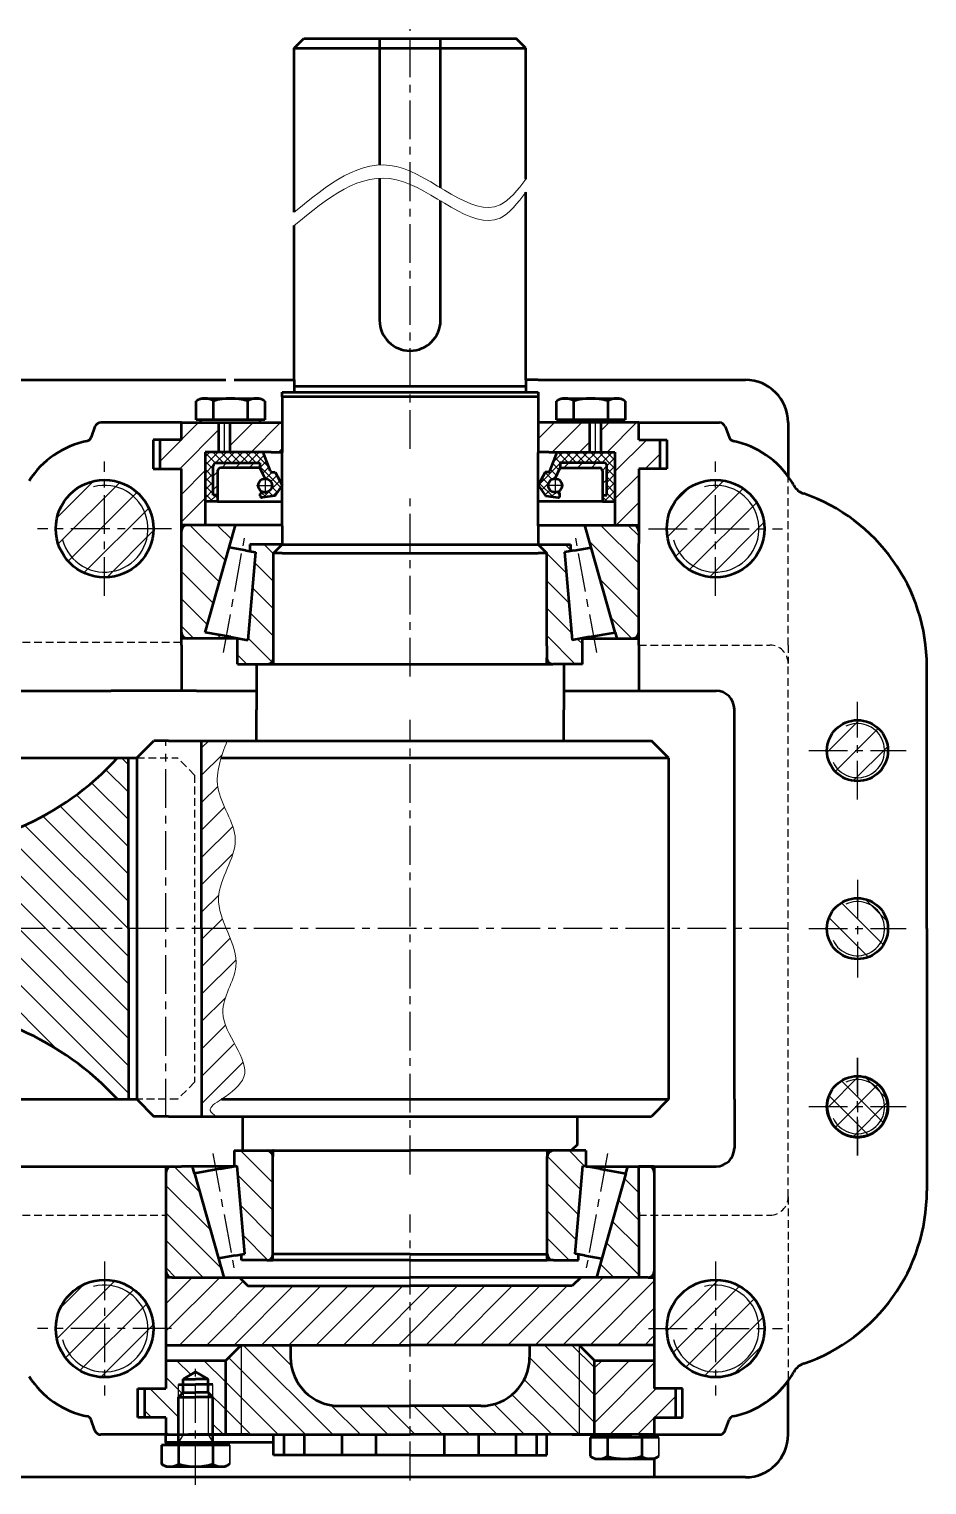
# Model space of a CAD drawing. Header units: millimetres. Extents: x -38 to 949, y -198 to 524.
# Drawn here: x 239.5 to 386.7, y -1.2 to 237.6 of the extents above; entities that cross this region are included whole.
import ezdxf

# ---------------------------------------------------------------- set-up
doc = ezdxf.new("R2010")
doc.units = ezdxf.units.MM
doc.header["$LTSCALE"] = 0.2
doc.linetypes.add('CENTER', pattern=[50.8, 31.75, -6.35, 6.35, -6.35])
doc.linetypes.add('HIDDEN', pattern=[9.525, 6.35, -3.175])
for name, color, linetype, lineweight in [('_Kreskowanie', 1, 'Continuous', 25), ('_Linie cienkie', 5, 'Continuous', 25), ('_Linie grube', 7, 'Continuous', 50), ('_Linie niewidoczne', 6, 'HIDDEN', 25), ('_Osie symetrii', 4, 'CENTER', 25), ('kontur', 10, 'Continuous', 15)]:
    doc.layers.add(name, color=color, linetype=linetype, lineweight=lineweight)
pattern_1 = [(45, (167.5, 0), (-2.245064, 2.245064), [])]

msp = doc.modelspace()

# ---------------------------------------------------------------- hatches: boundary and pattern name
at = {"layer": '_Kreskowanie', "transparency": 33554687}
h = msp.add_hatch(dxfattribs=at)
h.set_pattern_fill('ANSI31', color=256, style=0)
h.paths.add_polyline_path([(270.65, 173), (264.5, 173), (264.5, 170.2), (261, 170.2), (261, 165.44), (264.5, 165.44), (264.5, 156.2), (265.5, 156.2), (268.4, 156.2), (268.4, 168.16), (270.65, 168.16)])
h = msp.add_hatch(dxfattribs=at)
h.set_pattern_fill('ANSI31', color=256, style=0)
h.paths.add_polyline_path([(281, 173), (272.5, 173), (272.5, 168.16), (279.23, 168.16), (281, 168.16)])
h = msp.add_hatch(dxfattribs=at)
h.set_pattern_fill('ANSI31', color=256, style=0)
h.paths.add_polyline_path([(323, 173), (331.5, 173), (331.5, 168.16), (324.77, 168.16), (323, 168.16)])
h = msp.add_hatch(dxfattribs=at)
h.set_pattern_fill('ANSI31', color=256, style=0)
h.paths.add_polyline_path([(333.35, 173), (339.5, 173), (339.5, 170.2), (343, 170.2), (343, 165.44), (339.5, 165.44), (339.5, 156.2), (338.5, 156.2), (335.6, 156.2), (335.6, 168.16), (333.35, 168.16)])
h = msp.add_hatch(dxfattribs=at)
h.set_pattern_fill('ANSI31', color=256, scale=0.3, style=0)
h.paths.add_polyline_path([(277.9, 168.16), (272.5, 168.16), (268.4, 168.16), (268.4, 160.07), (270.44, 160.07), (270.44, 161.12), (269.72, 161.12), (269.72, 165.9, -0.414214), (270.22, 166.4), (277.37, 166.4), (277.37, 165.59), (278.22, 163.83, -0.414214), (279.36, 162.69, -0.495862), (277.92, 161.59), (277.65, 161.55, 0.364588), (277.44, 161.3), (277.44, 160.97, 0.456336), (277.73, 160.72), (279.81, 161.02), (281, 162.73), (279.85, 164.86), (279.34, 164.86, -0.310394), (279.1, 165.02)])
h = msp.add_hatch(dxfattribs=at)
h.set_pattern_fill('ANSI31', color=256, scale=0.3, angle=90, style=0)
h.paths.add_polyline_path([(277.9, 168.16), (272.5, 168.16), (268.4, 168.16), (268.4, 160.07), (270.44, 160.07), (270.44, 161.12), (269.72, 161.12), (269.72, 165.9, -0.414214), (270.22, 166.4), (277.37, 166.4), (277.37, 165.59), (278.22, 163.83, -0.414214), (279.36, 162.69, -0.495862), (277.92, 161.59), (277.65, 161.55, 0.364588), (277.44, 161.3), (277.44, 160.97, 0.456336), (277.73, 160.72), (279.81, 161.02), (281, 162.73), (279.85, 164.86), (279.34, 164.86, -0.310394), (279.1, 165.02)])
h = msp.add_hatch(dxfattribs=at)
h.set_pattern_fill('ANSI31', color=256, scale=0.3, style=0)
h.paths.add_polyline_path([(326.1, 168.16), (331.5, 168.16), (335.6, 168.16), (335.6, 160.07), (333.56, 160.07), (333.56, 161.12), (334.28, 161.12), (334.28, 165.9, 0.414214), (333.78, 166.4), (326.63, 166.4), (326.63, 165.59), (325.78, 163.83, 0.414214), (324.64, 162.69, 0.495862), (326.08, 161.59), (326.35, 161.55, -0.364588), (326.56, 161.3), (326.56, 160.97, -0.456336), (326.27, 160.72), (324.19, 161.02), (323, 162.73), (324.15, 164.86), (324.66, 164.86, 0.310394), (324.9, 165.02)])
h = msp.add_hatch(dxfattribs=at)
h.set_pattern_fill('ANSI31', color=256, scale=0.3, angle=90, style=0)
h.paths.add_polyline_path([(326.1, 168.16), (331.5, 168.16), (335.6, 168.16), (335.6, 160.07), (333.56, 160.07), (333.56, 161.12), (334.28, 161.12), (334.28, 165.9, 0.414214), (333.78, 166.4), (326.63, 166.4), (326.63, 165.59), (325.78, 163.83, 0.414214), (324.64, 162.69, 0.495862), (326.08, 161.59), (326.35, 161.55, -0.364588), (326.56, 161.3), (326.56, 160.97, -0.456336), (326.27, 160.72), (324.19, 161.02), (323, 162.73), (324.15, 164.86), (324.66, 164.86, 0.310394), (324.9, 165.02)])
h = msp.add_hatch(dxfattribs=at)
h.set_pattern_fill('ANSI31', color=256, scale=0.5, style=0)
h.paths.add_polyline_path([(277.37, 166.4), (270.22, 166.4, 0.414214), (269.72, 165.9), (269.72, 161.12), (270.44, 161.12), (270.44, 165.09, -0.414214), (270.94, 165.59), (275.08, 165.59), (277.37, 165.59)])
h = msp.add_hatch(dxfattribs=at)
h.set_pattern_fill('ANSI31', color=256, scale=0.5, style=0)
h.paths.add_polyline_path([(326.63, 166.4), (333.78, 166.4, -0.414214), (334.28, 165.9), (334.28, 161.12), (333.56, 161.12), (333.56, 165.09, 0.414214), (333.06, 165.59), (328.92, 165.59), (326.63, 165.59)])
at = {"layer": '_Kreskowanie'}
h = msp.add_hatch(dxfattribs=at)
h.set_pattern_fill('ANSI31', color=256)
h.set_pattern_definition(pattern_1)
h.paths.add_polyline_path([(251.9, 163.6), (251.9, 155.6), (259.9, 155.6, 0.414214)])
h.paths.add_polyline_path([(251.9, 163.6, 0.414214), (243.9, 155.6), (251.9, 155.6)])
h.paths.add_polyline_path([(259.9, 155.6), (251.9, 155.6), (251.9, 147.6, 0.414214)])
h.paths.add_polyline_path([(251.9, 155.6), (243.9, 155.6, 0.414214), (251.9, 147.6)])
h = msp.add_hatch(dxfattribs=at)
h.set_pattern_fill('ANSI31', color=256)
h.set_pattern_definition(pattern_1)
h.paths.add_polyline_path([(352.1, 163.6), (352.1, 155.6), (344.1, 155.6, -0.414214)])
h.paths.add_polyline_path([(352.1, 163.6, -0.414214), (360.1, 155.6), (352.1, 155.6)])
h.paths.add_polyline_path([(344.1, 155.6), (352.1, 155.6), (352.1, 147.6, -0.414214)])
h.paths.add_polyline_path([(352.1, 155.6), (360.1, 155.6, -0.414214), (352.1, 147.6)])
h = msp.add_hatch(dxfattribs=at)
h.set_pattern_fill('ANSI31', color=256, angle=90)
h.paths.add_polyline_path([(273.36, 156.2), (265.5, 156.2, 0.414214), (264.5, 155.2), (264.5, 138.6, 0.414214), (265.5, 137.6), (271.82, 137.6), (271.89, 137.96), (268.37, 138.58), (272.32, 152.53)])
h.paths.add_polyline_path([(279.6, 151.6), (281, 153), (275.7, 153), (275.7, 151.93), (276.66, 151.76), (275.4, 137.34), (273.72, 137.64), (273.72, 133.4), (276.8, 133.4), (278.6, 133.4, 0.414214), (279.6, 134.4)])
h.paths.add_polyline_path([(327.34, 151.76), (328.3, 151.93), (328.3, 153), (323, 153), (324.4, 151.6), (324.4, 136.4), (324.4, 134.4, 0.414214), (325.4, 133.4), (327.2, 133.4), (330.28, 133.4), (330.28, 137.64), (328.6, 137.34)])
h.paths.add_polyline_path([(339.5, 153.2), (339.5, 155.2, 0.414214), (338.5, 156.2), (330.64, 156.2), (331.68, 152.53), (335.63, 138.58), (335.91, 137.6), (338.5, 137.6, 0.414214), (339.5, 138.6)])
h = msp.add_hatch(dxfattribs=at)
h.set_pattern_fill('ANSI31', color=256)
h.paths.add_polyline_path([(380.37, 119.2), (375.37, 119.2), (375.37, 114.2, 0.414214)])
h.paths.add_polyline_path([(375.37, 119.2), (370.37, 119.2, 0.414214), (375.37, 114.2)])
h.paths.add_polyline_path([(375.37, 124.2, 0.414214), (370.37, 119.2), (375.37, 119.2)])
h.paths.add_polyline_path([(375.37, 124.2), (375.37, 119.2), (380.37, 119.2, 0.414214)])
h.paths.add_polyline_path([(375.37, 65.8), (375.37, 60.8), (380.37, 60.8, 0.414214)])
h.paths.add_polyline_path([(375.37, 65.8, 0.414214), (370.37, 60.8), (375.37, 60.8)])
h.paths.add_polyline_path([(375.37, 60.8), (370.37, 60.8, 0.414214), (375.37, 55.8)])
h.paths.add_polyline_path([(380.37, 60.8), (375.37, 60.8), (375.37, 55.8, 0.414214)])
h = msp.add_hatch(dxfattribs=at)
h.set_pattern_fill('ANSI31', color=256)
edge = h.paths.add_edge_path()
edge.add_spline(control_points=[(271.09, 62), (272.69, 63.15), (277.75, 66.77), (268.4, 75.36), (274.8, 83.3), (272.72, 87.91), (271.86, 90)], knot_values=[31.943975, 31.943975, 31.943975, 31.943975, 37.132668, 48.279328, 56.081532, 62.531978, 62.531978, 62.531978, 62.531978], degree=3, periodic=0)
edge.add_line((271.86, 90), (267.82, 90))
edge.add_line((267.82, 90), (267.82, 62))
edge.add_line((267.82, 62), (267.82, 59.2))
edge.add_line((267.82, 59.2), (270.2, 59.2))
edge.add_spline(control_points=[(270.2, 59.2), (269.77, 59.52), (268.52, 60.45), (270.07, 61.39), (271.09, 62)], knot_values=[0, 0, 0, 0, 1.350987, 3.959798, 3.959798, 3.959798, 3.959798], degree=3, periodic=0)
edge = h.paths.add_edge_path()
edge.add_spline(control_points=[(271.86, 90), (271.17, 91.69), (269.3, 96.62), (275.83, 104.37), (269.66, 111.82), (270.51, 116.38), (271.01, 118)], knot_values=[2.836403, 2.836403, 2.836403, 2.836403, 8.053796, 17.966052, 27.003703, 31.943975, 31.943975, 31.943975, 31.943975], degree=3, periodic=0)
edge.add_spline(control_points=[(271.01, 118), (271.3, 118.93), (271.66, 119.87), (272.01, 120.8)], knot_values=[0, 0, 0, 0, 2.836403, 2.836403, 2.836403, 2.836403], degree=3, periodic=0)
edge.add_line((272.01, 120.8), (267.82, 120.8))
edge.add_line((267.82, 120.8), (267.82, 118))
edge.add_line((267.82, 118), (267.82, 90))
edge.add_line((267.82, 90), (271.86, 90))
h = msp.add_hatch(dxfattribs=at)
h.set_pattern_fill('ANSI31', color=256, angle=90)
edge = h.paths.add_edge_path()
edge.add_line((114, 118), (100, 118))
edge.add_arc((65, 150.07), 47.47, 274.5208, 317.499, ccw=False)
edge.add_spline(control_points=[(68.74, 102.75), (68.93, 100.38), (70.81, 96.24), (69.86, 91.91), (69.43, 90)], knot_values=[16.319737, 16.319737, 16.319737, 16.319737, 23.483071, 29.159202, 29.159202, 29.159202, 29.159202], degree=3, periodic=0)
edge.add_line((69.43, 90), (114, 90))
edge.add_line((114, 90), (114, 118))
edge = h.paths.add_edge_path()
edge.add_line((114, 90), (69.43, 90))
edge.add_spline(control_points=[(69.43, 90), (68.86, 87.46), (67.83, 82.95), (70.89, 78.82), (71.33, 76.98)], knot_values=[29.159202, 29.159202, 29.159202, 29.159202, 36.722062, 42.621197, 42.621197, 42.621197, 42.621197], degree=3, periodic=0)
edge.add_arc((65, 29.93), 47.47, 42.501, 82.3347, ccw=False)
edge.add_line((100, 62), (114, 62))
edge.add_line((114, 62), (114, 90))
h.paths.add_polyline_path([(255.8, 118), (254, 118, -0.44), (184, 118), (170, 118), (170, 90), (255.8, 90)])
h.paths.add_polyline_path([(255.8, 90), (170, 90), (170, 62), (184, 62, -0.44), (254, 62), (255.8, 62)])
h = msp.add_hatch(dxfattribs=at)
h.set_pattern_fill('ANSI31', color=256, angle=90)
h.paths.add_polyline_path([(375.37, 95), (375.37, 90), (380.37, 90, 0.414214)])
h.paths.add_polyline_path([(375.37, 95, 0.414214), (370.37, 90), (375.37, 90)])
h.paths.add_polyline_path([(375.37, 90), (370.37, 90, 0.414214), (375.37, 85)])
h.paths.add_polyline_path([(380.37, 90), (375.37, 90), (375.37, 85, 0.414214)])
h = msp.add_hatch(dxfattribs=at)
h.set_pattern_fill('ANSI31', color=256, angle=90)
h.set_pattern_definition([(135, (0, -29.2), (-2.245064, -2.245064), [])])
h.paths.add_polyline_path([(375.37, 65.8), (375.37, 60.8), (380.37, 60.8, 0.414214)])
h.paths.add_polyline_path([(375.37, 65.8, 0.414214), (370.37, 60.8), (375.37, 60.8)])
h.paths.add_polyline_path([(375.37, 60.8), (370.37, 60.8, 0.414214), (375.37, 55.8)])
h.paths.add_polyline_path([(380.37, 60.8), (375.37, 60.8), (375.37, 55.8, 0.414214)])
h = msp.add_hatch(dxfattribs=at)
h.set_pattern_fill('ANSI31', color=256, angle=90)
h.paths.add_polyline_path([(279.5, 52.6, 0.414214), (278.5, 53.6), (274.56, 53.6), (273.16, 53.6), (273.16, 51), (273.66, 51.09), (274.92, 36.66), (274.38, 36.57), (274.38, 35.6), (278.5, 35.6, 0.414214), (279.5, 36.6)])
h.paths.add_polyline_path([(330.34, 51.09), (330.84, 51), (330.84, 53.6), (329.44, 53.6), (325.5, 53.6, 0.414214), (324.5, 52.6), (324.5, 36.6, 0.414214), (325.5, 35.6), (329.62, 35.6), (329.62, 36.57), (329.08, 36.66)])
h = msp.add_hatch(dxfattribs=at)
h.set_pattern_fill('ANSI31', color=256, angle=90)
h.paths.add_polyline_path([(266.62, 49.85), (266.3, 51), (264.5, 51), (262.96, 51, 0.414214), (261.96, 50), (261.96, 33.8, 0.414214), (262.96, 32.8), (271.45, 32.8), (270.58, 35.9)])
h.paths.add_polyline_path([(339.5, 43.5), (339.5, 51), (337.7, 51), (337.38, 49.85), (333.42, 35.9), (332.55, 32.8), (339.5, 32.8)])
h = msp.add_hatch(dxfattribs=at)
h.set_pattern_fill('ANSI31', color=256)
h.set_pattern_definition(pattern_1)
h.paths.add_polyline_path([(251.9, 16.4), (251.9, 24.4), (259.9, 24.4, -0.414214)])
h.paths.add_polyline_path([(251.9, 16.4, -0.414214), (243.9, 24.4), (251.9, 24.4)])
h.paths.add_polyline_path([(259.9, 24.4), (251.9, 24.4), (251.9, 32.4, -0.414214)])
h.paths.add_polyline_path([(251.9, 24.4), (243.9, 24.4, -0.414214), (251.9, 32.4)])
h = msp.add_hatch(dxfattribs=at)
h.set_pattern_fill('ANSI31', color=256)
h.paths.add_polyline_path([(302, 31.4), (275.4, 31.4), (274, 32.8), (262.96, 32.8), (261.96, 32.8), (261.96, 21.7), (302, 21.7)])
h.paths.add_polyline_path([(342.04, 32.8), (341.04, 32.8), (330, 32.8), (328.6, 31.4), (302, 31.4), (302, 21.7), (342.04, 21.7)])
h = msp.add_hatch(dxfattribs=at)
h.set_pattern_fill('ANSI31', color=256)
h.set_pattern_definition(pattern_1)
h.paths.add_polyline_path([(352.1, 16.4), (352.1, 24.4), (344.1, 24.4, 0.414214)])
h.paths.add_polyline_path([(352.1, 16.4, 0.414214), (360.1, 24.4), (352.1, 24.4)])
h.paths.add_polyline_path([(344.1, 24.4), (352.1, 24.4), (352.1, 32.4, 0.414214)])
h.paths.add_polyline_path([(352.1, 24.4), (360.1, 24.4, 0.414214), (352.1, 32.4)])
h = msp.add_hatch(dxfattribs=at)
h.set_pattern_fill('ANSI31', color=256, angle=90)
h.paths.add_polyline_path([(302, 11.7), (290.4, 11.7, -0.414214), (282.4, 19.7), (282.4, 21.7), (274.28, 21.7), (274.28, 7), (275.41, 7), (302, 7)])
h.paths.add_polyline_path([(274.28, 21.7), (271.76, 19.18), (271.76, 7), (274.28, 7)])
h = msp.add_hatch(dxfattribs=at)
h.set_pattern_fill('ANSI31', color=256, angle=90)
h.paths.add_polyline_path([(302, 11.7), (313.6, 11.7, 0.414214), (321.6, 19.7), (321.6, 21.7), (329.72, 21.7), (329.72, 7), (328.59, 7), (302, 7)])
h.paths.add_polyline_path([(329.72, 21.7), (332.24, 19.18), (332.24, 7), (329.72, 7)])
at = {"layer": '_Kreskowanie', "transparency": 33554687}
h = msp.add_hatch(dxfattribs=at)
h.set_pattern_fill('ANSI31', color=256, angle=90, style=0)
h.paths.add_polyline_path([(264.02, 13.14), (264.02, 15.22), (264.77, 15.22), (264.77, 16.1), (266.83, 17.29), (266.83, 19.18), (261.96, 19.18), (261.96, 14.56), (258.46, 14.56), (258.46, 9.8), (261.96, 9.8), (261.96, 7), (264.02, 7)])
h.paths.add_polyline_path([(271.76, 19.18), (266.83, 19.18), (266.83, 17.29), (268.9, 16.1), (268.9, 15.22), (269.65, 15.22), (269.65, 13.14), (269.65, 7), (271.76, 7)])
h.paths.add_polyline_path([(269.65, 15.22), (268.9, 15.22), (268.9, 13.89), (269.65, 13.14)], flags=17)
h.paths.add_polyline_path([(264.77, 15.22), (264.02, 15.22), (264.02, 13.14), (264.77, 13.89)], flags=17)
at = {"layer": '_Kreskowanie'}
h = msp.add_hatch(dxfattribs=at)
h.set_pattern_fill('ANSI31', color=256)
h.paths.add_polyline_path([(332.24, 19.18), (342.04, 19.18), (342.04, 14.56), (345.54, 14.56), (345.54, 9.8), (342.04, 9.8), (342.04, 7), (332.24, 7)])

# ---------------------------------------------------------------- linework, layer by layer
at = {"layer": '_Linie cienkie'}
for p, q in [((274.28, 21.7), (274.28, 7)), ((329.72, 21.7), (329.72, 7)), ((264.02, 13.14), (264.02, 15.22)), ((269.65, 13.14), (269.65, 15.22)), ((264.77, 13.89), (264.77, 7)), ((268.9, 13.89), (268.9, 7)), ((264.77, 7), (264.04, 5.73)), ((268.9, 7), (269.63, 5.73))]:
    msp.add_line(p, q, dxfattribs=at)
for centre, radius, start, end in [((251.9, 155.6), 7.12, 194.6897, 104.6897), ((352.1, 155.6), 7.12, 194.6897, 104.6897), ((375.37, 119.2), 4.44, 205.524, 115.524), ((375.37, 90), 4.44, 205.524, 115.524), ((375.37, 60.8), 4.44, 205.524, 115.524), ((251.9, 24.4), 7.12, 194.6897, 104.6897), ((352.1, 24.4), 7.12, 194.6897, 104.6897)]:
    msp.add_arc(centre, radius, start, end, dxfattribs=at)
at = {"layer": '_Linie grube'}
for p, q in [((283, 234.4), (284.6, 236)), ((283, 207.5), (283, 234.4)), ((283, 234.4), (321, 234.4)), ((284.6, 236), (319.4, 236)), ((297, 236), (297, 215.25)), ((307, 211.52), (307, 236)), ((321, 234.4), (319.4, 236)), ((321, 212.95), (321, 234.4)), ((297, 213.09), (297, 189.8)), ((321, 180), (321, 210.8)), ((307, 189.8), (307, 209.36)), ((283, 180), (283, 205.34)), ((7, 180), (271.78, 180)), ((273.15, 180), (281, 180)), ((281, 180), (283, 180)), ((283, 180), (283, 178.5)), ((323, 180), (321, 180)), ((321, 180), (321, 178.5)), ((323, 180), (357, 180)), ((266.93, 176.54), (267.68, 176.97)), ((267.68, 176.97), (277.43, 176.97)), ((277.43, 176.97), (278.19, 176.54)), ((281, 177.24), (281, 178)), ((281, 178), (323, 178)), ((281, 177.24), (281, 168.08)), ((323, 177.24), (281, 177.24)), ((283, 179), (321, 179)), ((283, 178.5), (283, 178)), ((321, 178.5), (321, 178)), ((323, 178), (323, 177.24)), ((323, 177.24), (323, 168.08)), ((326.03, 176.54), (326.78, 176.97)), ((326.78, 176.97), (336.53, 176.97)), ((336.53, 176.97), (337.28, 176.54)), ((266.93, 173.45), (266.93, 176.54)), ((269.74, 173.45), (269.74, 176.54)), ((275.37, 173.45), (275.37, 176.54)), ((278.19, 176.54), (278.19, 173.45)), ((326.03, 173.45), (326.03, 176.54)), ((328.84, 173.45), (328.84, 176.54)), ((334.47, 173.45), (334.47, 176.54)), ((337.28, 176.54), (337.28, 173.45)), ((250.32, 172.34), (249.69, 170.6)), ((264.5, 173), (251.26, 173)), ((264.5, 173), (281, 173)), ((264.5, 170.2), (264.5, 173)), ((278.19, 173.45), (266.93, 173.45)), ((267.68, 173), (267.68, 173.45)), ((270.65, 168.16), (270.65, 173)), ((272.5, 168.16), (272.5, 173)), ((277.43, 173), (277.43, 173.45)), ((339.5, 173), (323, 173)), ((337.28, 173.45), (326.03, 173.45)), ((326.78, 173), (326.78, 173.45)), ((331.5, 168.16), (331.5, 173)), ((333.35, 168.16), (333.35, 173)), ((336.53, 173), (336.53, 173.45)), ((339.5, 173), (352.74, 173)), ((339.5, 170.2), (339.5, 173)), ((353.68, 172.34), (354.31, 170.6)), ((364, 173), (364, 164.16)), ((264.5, 170.2), (259.88, 170.2)), ((259.88, 170.2), (259.88, 165.44)), ((261, 165.44), (261, 170.2)), ((339.5, 170.2), (344.12, 170.2)), ((343, 165.44), (343, 170.2)), ((344.12, 170.2), (344.12, 165.44)), ((268.4, 168.16), (268.4, 156.2)), ((272.5, 168.16), (268.4, 168.16)), ((279.23, 168.16), (272.5, 168.16)), ((279.1, 165.02), (277.9, 168.16)), ((279.23, 168.16), (281, 168.16)), ((281, 156.1), (281, 168.08)), ((324.77, 168.16), (323, 168.16)), ((323, 156.1), (323, 168.08)), ((324.77, 168.16), (331.5, 168.16)), ((324.9, 165.02), (326.1, 168.16)), ((331.5, 168.16), (335.6, 168.16)), ((335.6, 168.16), (335.6, 156.2)), ((259.88, 165.44), (264.5, 165.44)), ((264.5, 136.5), (264.5, 165.44)), ((269.72, 161.12), (269.72, 165.9)), ((270.22, 166.4), (277.37, 166.4)), ((270.44, 165.09), (270.44, 160.07)), ((275.08, 165.59), (270.94, 165.59)), ((277.37, 165.59), (275.08, 165.59)), ((277.37, 166.4), (277.37, 165.59)), ((278.22, 163.83), (277.37, 165.59)), ((279.34, 164.86), (279.85, 164.86)), ((279.85, 164.86), (281, 162.73)), ((324.15, 164.86), (323, 162.73)), ((324.66, 164.86), (324.15, 164.86)), ((325.78, 163.83), (326.63, 165.59)), ((333.78, 166.4), (326.63, 166.4)), ((326.63, 166.4), (326.63, 165.59)), ((326.63, 165.59), (328.92, 165.59)), ((328.92, 165.59), (333.06, 165.59)), ((333.56, 165.09), (333.56, 160.07)), ((334.28, 161.12), (334.28, 165.9)), ((344.12, 165.44), (339.5, 165.44)), ((339.5, 165.44), (339.5, 155.2)), ((281, 162.73), (279.81, 161.02)), ((323, 162.73), (324.19, 161.02)), ((270.44, 160.07), (268.4, 160.07)), ((270.44, 161.12), (269.72, 161.12)), ((270.44, 160.07), (281, 160.07)), ((277.44, 160.97), (277.44, 161.3)), ((277.65, 161.55), (277.92, 161.59)), ((279.81, 161.02), (277.73, 160.72)), ((333.56, 160.07), (323, 160.07)), ((324.19, 161.02), (326.27, 160.72)), ((326.35, 161.55), (326.08, 161.59)), ((326.56, 160.97), (326.56, 161.3)), ((333.56, 161.12), (334.28, 161.12)), ((333.56, 160.07), (335.6, 160.07)), ((335.6, 158.16), (335.6, 156.2)), ((265.5, 156.2), (264.5, 156.2)), ((281, 156.2), (265.5, 156.2)), ((272.32, 152.53), (273.36, 156.2)), ((281, 156.1), (281, 153)), ((323, 156.2), (338.5, 156.2)), ((323, 156.1), (323, 153)), ((331.68, 152.53), (330.64, 156.2)), ((338.5, 156.2), (339.5, 156.2)), ((281, 153), (275.7, 153)), ((275.7, 153), (275.7, 151.93)), ((281, 153), (279.6, 151.6)), ((281, 153), (323, 153)), ((323, 153), (324.4, 151.6)), ((323, 153), (328.3, 153)), ((328.3, 153), (328.3, 151.93)), ((339.5, 155.2), (339.5, 153.2)), ((339.5, 138.6), (339.5, 153.2)), ((268.37, 138.58), (272.32, 152.53)), ((275.09, 152.04), (272.32, 152.53)), ((275.09, 152.04), (276.66, 151.76)), ((276.66, 151.76), (275.4, 137.34)), ((281, 151.6), (279.6, 151.6)), ((279.6, 133.4), (279.6, 151.6)), ((281, 151.6), (323, 151.6)), ((324.4, 151.6), (323, 151.6)), ((324.4, 136.4), (324.4, 151.6)), ((328.91, 152.04), (327.34, 151.76)), ((327.34, 151.76), (328.6, 137.34)), ((328.91, 152.04), (331.68, 152.53)), ((335.63, 138.58), (331.68, 152.53)), ((272.57, 137.84), (268.37, 138.58)), ((331.43, 137.84), (335.63, 138.58)), ((335.63, 138.58), (335.91, 137.6)), ((339.5, 136.5), (339.5, 138.6)), ((273.72, 137.6), (264.5, 137.6)), ((264.5, 136.5), (264.5, 129)), ((272.57, 137.84), (275.4, 137.34)), ((273.72, 133.4), (273.72, 137.6)), ((324.4, 136.4), (324.4, 134.4)), ((331.43, 137.84), (328.6, 137.34)), ((330.28, 133.4), (330.28, 137.6)), ((330.28, 137.6), (338.5, 137.6)), ((338.5, 137.6), (339.5, 137.6)), ((339.5, 136.5), (339.5, 129)), ((324.4, 134.4), (324.4, 134.4)), ((324.4, 133.4), (324.4, 134.4)), ((273.72, 133.4), (276.8, 133.4)), ((276.8, 133.4), (276.8, 125.9)), ((276.8, 133.4), (279.6, 133.4)), ((279.6, 133.4), (324.4, 133.4)), ((324.4, 133.4), (325.4, 133.4)), ((327.2, 133.4), (325.4, 133.4)), ((325.4, 133.4), (325.4, 133.4)), ((327.2, 133.4), (327.2, 125.9)), ((330.28, 133.4), (327.2, 133.4)), ((386.75, 115.73), (386.75, 133)), ((187, 129), (253, 129)), ((267, 129), (253, 129)), ((267, 129), (276.8, 129)), ((327.2, 129), (352.18, 129)), ((276.8, 120.8), (276.8, 125.9)), ((327.2, 120.8), (327.2, 125.9)), ((355.18, 118), (355.18, 126)), ((257.2, 118), (260, 120.8)), ((262.4, 120.8), (260, 120.8)), ((262.4, 120.8), (341.6, 120.8)), ((267.82, 118), (267.82, 120.8)), ((276.8, 120.8), (327.2, 120.8)), ((344.4, 118), (341.6, 120.8)), ((170, 118), (257.2, 118)), ((255.8, 90), (255.8, 118)), ((257.2, 118), (257.2, 62)), ((259.6, 118), (259.6, 118)), ((267.82, 90), (267.82, 118)), ((271.01, 118), (344.4, 118)), ((344.4, 118), (344.4, 62)), ((344.4, 118), (344.4, 118)), ((355.18, 62), (355.18, 118)), ((386.75, 90), (386.75, 115.73)), ((255.8, 90), (255.8, 62)), ((267.82, 90), (267.82, 62)), ((386.75, 90), (386.75, 66.32)), ((386.75, 66.32), (386.75, 47)), ((149.39, 62), (257.2, 62)), ((257.2, 62), (260, 59.2)), ((267.82, 62), (267.82, 59.2)), ((271.09, 62), (344.4, 62)), ((344.4, 62), (341.6, 59.2)), ((355.18, 62), (355.18, 54)), ((262.4, 59.2), (260, 59.2)), ((262.4, 59.2), (341.6, 59.2)), ((274.56, 53.6), (274.56, 59.2)), ((329.44, 54.6), (329.44, 59.2)), ((273.16, 53.6), (273.16, 51)), ((273.16, 53.6), (274.56, 53.6)), ((274.56, 53.6), (278.5, 53.6)), ((278.5, 53.6), (278.5, 53.6)), ((278.5, 53.6), (279.5, 53.6)), ((279.6, 53.6), (279.5, 53.6)), ((279.5, 53.6), (279.5, 52.6)), ((279.5, 36.6), (279.5, 52.6)), ((279.5, 52.6), (279.5, 52.6)), ((279.6, 53.6), (302, 53.6)), ((324.4, 53.6), (302, 53.6)), ((324.4, 53.6), (324.5, 53.6)), ((324.4, 53.6), (324.5, 53.6)), ((325.5, 53.6), (324.5, 53.6)), ((324.5, 53.6), (324.5, 52.6)), ((324.5, 36.6), (324.5, 52.6)), ((324.5, 52.6), (324.5, 52.6)), ((328.44, 53.6), (325.5, 53.6)), ((325.5, 53.6), (325.5, 53.6)), ((329.44, 54.6), (328.44, 53.6)), ((329.44, 53.6), (328.44, 53.6)), ((330.84, 53.6), (329.44, 53.6)), ((330.84, 53.6), (330.84, 51)), ((187, 51), (261.96, 51)), ((261.96, 51), (261.96, 50)), ((261.96, 51), (262.96, 51)), ((262.96, 51), (264.5, 51)), ((273.16, 51), (264.5, 51)), ((266.62, 49.85), (266.3, 51)), ((270.82, 50.59), (266.62, 49.85)), ((270.82, 50.59), (273.66, 51.09)), ((274.92, 36.66), (273.66, 51.09)), ((329.08, 36.66), (330.34, 51.09)), ((333.18, 50.59), (330.34, 51.09)), ((330.84, 51), (339.5, 51)), ((333.18, 50.59), (337.38, 49.85)), ((337.38, 49.85), (337.7, 51)), ((339.5, 43.5), (339.5, 51)), ((339.5, 51), (352.18, 51)), ((341.04, 51), (339.5, 51)), ((342.04, 51), (341.04, 51)), ((342.04, 51), (342.04, 50)), ((261.96, 50), (261.96, 33.8)), ((266.62, 49.85), (270.58, 35.9)), ((337.38, 49.85), (333.42, 35.9)), ((342.04, 50), (342.04, 33.8)), ((339.5, 43.5), (339.5, 32.8)), ((273.34, 36.39), (270.58, 35.9)), ((270.58, 35.9), (271.45, 32.8)), ((273.34, 36.39), (274.92, 36.66)), ((274.38, 35.6), (274.38, 36.57)), ((302, 36.6), (279.5, 36.6)), ((279.5, 35.6), (279.5, 36.6)), ((302, 36.6), (324.5, 36.6)), ((324.5, 35.6), (324.5, 36.6)), ((330.66, 36.39), (329.08, 36.66)), ((329.62, 35.6), (329.62, 36.57)), ((330.66, 36.39), (333.42, 35.9)), ((333.42, 35.9), (332.55, 32.8)), ((261.96, 33.8), (261.96, 33.8)), ((261.96, 33.8), (261.96, 14.56)), ((278.5, 35.6), (274.38, 35.6)), ((278.5, 35.6), (279.5, 35.6)), ((302, 35.6), (279.5, 35.6)), ((302, 35.6), (324.5, 35.6)), ((325.5, 35.6), (324.5, 35.6)), ((325.5, 35.6), (329.62, 35.6)), ((342.04, 33.8), (342.04, 14.56)), ((262.96, 32.8), (261.96, 32.8)), ((262.96, 32.8), (302, 32.8)), ((274, 32.8), (275.4, 31.4)), ((275.4, 31.4), (302, 31.4)), ((341.04, 32.8), (302, 32.8)), ((328.6, 31.4), (302, 31.4)), ((330, 32.8), (328.6, 31.4)), ((341.04, 32.8), (342.04, 32.8)), ((261.96, 21.7), (302, 21.7)), ((271.76, 19.18), (274.28, 21.7)), ((282.4, 21.7), (282.4, 19.7)), ((342.04, 21.7), (302, 21.7)), ((321.6, 21.7), (321.6, 19.7)), ((332.24, 19.18), (329.72, 21.7)), ((261.96, 19.18), (271.76, 19.18)), ((271.76, 7), (271.76, 19.18)), ((332.24, 7), (332.24, 19.18)), ((332.24, 19.18), (342.04, 19.18)), ((264.77, 16.1), (266.83, 17.29)), ((268.9, 16.1), (266.83, 17.29)), ((257.34, 9.8), (257.34, 14.56)), ((257.34, 14.56), (261.96, 14.56)), ((258.46, 14.56), (258.46, 9.8)), ((264.02, 15.22), (266.83, 15.22)), ((264.77, 13.89), (264.77, 16.1)), ((264.77, 16.1), (266.83, 16.1)), ((268.9, 16.1), (266.83, 16.1)), ((269.65, 15.22), (266.83, 15.22)), ((268.9, 13.89), (268.9, 16.1)), ((346.66, 14.56), (342.04, 14.56)), ((345.54, 14.56), (345.54, 9.8)), ((346.66, 9.8), (346.66, 14.56)), ((364, 7), (364, 15.84)), ((264.02, 13.14), (264.77, 13.89)), ((264.02, 13.14), (266.83, 13.14)), ((264.02, 5.28), (264.02, 13.14)), ((264.77, 13.89), (266.83, 13.89)), ((268.9, 13.89), (266.83, 13.89)), ((269.65, 13.14), (266.83, 13.14)), ((269.65, 13.14), (268.9, 13.89)), ((269.65, 13.14), (268.9, 13.89)), ((269.65, 5.28), (269.65, 13.14)), ((261.96, 9.8), (257.34, 9.8)), ((261.96, 9.8), (261.96, 7)), ((290.4, 11.7), (302, 11.7)), ((313.6, 11.7), (302, 11.7)), ((342.04, 9.8), (346.66, 9.8)), ((342.04, 9.8), (342.04, 7)), ((250.32, 7.66), (249.69, 9.4)), ((353.68, 7.66), (354.31, 9.4)), ((261.96, 7), (251.26, 7)), ((272.46, 5.28), (261.21, 5.28)), ((261.21, 5.28), (261.21, 2.19)), ((261.96, 7), (302, 7)), ((261.96, 5.73), (261.96, 7)), ((261.96, 5.73), (261.96, 5.28)), ((279.6, 5.73), (261.96, 5.73)), ((264.02, 5.28), (264.02, 2.19)), ((275.41, 7), (265.64, 7)), ((269.65, 5.28), (269.65, 2.19)), ((271.71, 5.28), (271.71, 5.73)), ((279.6, 3.64), (279.6, 7)), ((281.28, 7), (281.28, 3.64)), ((284.64, 7), (284.64, 3.64)), ((290.8, 7), (290.8, 3.64)), ((296.4, 7), (296.4, 3.64)), ((342.04, 7), (302, 7)), ((342.04, 7), (302, 7)), ((307.6, 7), (307.6, 3.64)), ((313.2, 7), (313.2, 3.64)), ((319.36, 7), (319.36, 3.64)), ((322.72, 7), (322.72, 3.64)), ((324.4, 3.64), (324.4, 7)), ((328.59, 7), (338.36, 7)), ((342.79, 6.55), (331.54, 6.55)), ((331.54, 6.55), (331.54, 3.46)), ((332.29, 7), (332.29, 6.55)), ((334.35, 6.55), (334.35, 7)), ((334.35, 6.55), (334.35, 3.46)), ((339.5, 7), (352.74, 7)), ((339.98, 6.55), (339.98, 7)), ((339.98, 6.55), (339.98, 3.46)), ((342.04, 7), (342.04, 6.55)), ((342.04, 7), (342.04, 6.55)), ((342.04, 6.55), (342.04, 7)), ((302, 3.64), (279.6, 3.64)), ((302, 3.64), (324.4, 3.64)), ((331.54, 3.46), (332.29, 3.03)), ((332.29, 3.03), (342.04, 3.03)), ((342.04, 3.03), (341.21, 3.03)), ((342.04, 3.03), (342.79, 3.46)), ((342.04, 3.03), (342.04, 0)), ((357, 0), (168, 0)), ((261.21, 2.19), (261.96, 1.76)), ((261.96, 1.76), (271.71, 1.76)), ((271.71, 1.76), (272.46, 2.19))]:
    msp.add_line(p, q, dxfattribs=at)
at = {"layer": '_Linie grube', "color": 7, "linetype": 'Continuous', "lineweight": 30}
for p, q in [((266.93, 176.54), (267.68, 176.97)), ((267.68, 176.97), (268.34, 176.97)), ((268.34, 176.97), (272.56, 176.97)), ((272.56, 176.97), (276.78, 176.97)), ((276.78, 176.97), (277.43, 176.97)), ((277.43, 176.97), (278.19, 176.54)), ((326.03, 176.54), (326.78, 176.97)), ((326.78, 176.97), (327.43, 176.97)), ((327.43, 176.97), (331.65, 176.97)), ((331.65, 176.97), (335.88, 176.97)), ((335.88, 176.97), (336.53, 176.97)), ((336.53, 176.97), (337.28, 176.54)), ((266.93, 173.45), (266.93, 176.54)), ((269.74, 173.45), (269.74, 176.54)), ((275.37, 173.45), (275.37, 176.54)), ((278.19, 173.45), (278.19, 176.54)), ((326.03, 173.45), (326.03, 176.54)), ((328.84, 173.45), (328.84, 176.54)), ((334.47, 173.45), (334.47, 176.54)), ((337.28, 173.45), (337.28, 176.54)), ((266.93, 173.45), (268.34, 173.45)), ((267.68, 173), (267.68, 173.45)), ((267.68, 173), (267.68, 173.45)), ((268.34, 173.45), (269.74, 173.45)), ((269.74, 173.45), (272.56, 173.45)), ((272.56, 173.45), (275.37, 173.45)), ((275.37, 173.45), (276.78, 173.45)), ((276.78, 173.45), (278.19, 173.45)), ((277.43, 173.45), (277.43, 173)), ((277.43, 173.45), (277.43, 173)), ((326.03, 173.45), (327.43, 173.45)), ((326.78, 173), (326.78, 173.45)), ((326.78, 173), (326.78, 173.45)), ((327.43, 173.45), (328.84, 173.45)), ((328.84, 173.45), (331.65, 173.45)), ((331.65, 173.45), (334.47, 173.45)), ((334.47, 173.45), (335.88, 173.45)), ((335.88, 173.45), (337.28, 173.45)), ((336.53, 173.45), (336.53, 173)), ((336.53, 173.45), (336.53, 173)), ((262.61, 5.28), (261.21, 5.28)), ((261.21, 5.28), (261.21, 2.19)), ((261.96, 5.28), (261.96, 5.73)), ((264.02, 5.28), (262.61, 5.28)), ((266.83, 5.28), (264.02, 5.28)), ((264.02, 5.28), (264.02, 2.19)), ((269.65, 5.28), (266.83, 5.28)), ((271.06, 5.28), (269.65, 5.28)), ((269.65, 5.28), (269.65, 2.19)), ((272.46, 5.28), (271.06, 5.28)), ((271.71, 5.73), (271.71, 5.28)), ((272.46, 5.28), (272.46, 2.19)), ((331.54, 6.55), (331.54, 3.46)), ((331.54, 6.55), (332.94, 6.55)), ((332.94, 6.55), (331.54, 6.55)), ((331.54, 6.55), (331.54, 3.46)), ((332.29, 7), (332.29, 6.55)), ((332.29, 6.55), (332.29, 7)), ((332.94, 6.55), (334.35, 6.55)), ((334.35, 6.55), (332.94, 6.55)), ((334.35, 6.55), (334.35, 3.46)), ((334.35, 6.55), (337.16, 6.55)), ((337.16, 6.55), (334.35, 6.55)), ((334.35, 6.55), (334.35, 3.46)), ((337.16, 6.55), (339.98, 6.55)), ((339.98, 6.55), (337.16, 6.55)), ((339.98, 6.55), (339.98, 3.46)), ((339.98, 6.55), (341.39, 6.55)), ((341.39, 6.55), (339.98, 6.55)), ((339.98, 6.55), (339.98, 3.46)), ((341.39, 6.55), (342.79, 6.55)), ((342.79, 6.55), (341.39, 6.55)), ((342.04, 6.55), (342.04, 7)), ((342.04, 7), (342.04, 6.55)), ((342.79, 6.55), (342.79, 3.46)), ((342.79, 6.55), (342.79, 3.46)), ((331.54, 3.46), (332.29, 3.03)), ((332.29, 3.03), (331.54, 3.46)), ((332.29, 3.03), (332.94, 3.03)), ((332.94, 3.03), (337.16, 3.03)), ((337.16, 3.03), (341.39, 3.03)), ((341.39, 3.03), (337.16, 3.03)), ((342.04, 3.03), (341.39, 3.03)), ((342.04, 3.03), (342.79, 3.46)), ((342.79, 3.46), (342.04, 3.03)), ((261.96, 1.76), (261.21, 2.19)), ((262.61, 1.76), (261.96, 1.76)), ((266.83, 1.76), (262.61, 1.76)), ((271.06, 1.76), (266.83, 1.76)), ((271.71, 1.76), (271.06, 1.76)), ((272.46, 2.19), (271.71, 1.76))]:
    msp.add_line(p, q, dxfattribs=at)
at = {"layer": '_Linie grube'}
for centre, radius in [((251.9, 155.6), 8), ((278.22, 162.69), 1.14), ((325.78, 162.69), 1.14), ((352.1, 155.6), 8), ((375.37, 119.2), 5), ((375.37, 119.2), 5), ((375.37, 90), 5), ((375.37, 60.8), 5), ((251.9, 24.4), 8), ((352.1, 24.4), 8)]:
    msp.add_circle(centre, radius, dxfattribs=at)
for centre, radius, start, end in [((302, 189.8), 5, 180, 0), ((357, 173), 7, 360, 90), ((268.34, 174.48), 2.49, 55.6358, 124.3642), ((272.56, 167.66), 9.31, 72.412, 107.588), ((276.78, 174.48), 2.49, 55.6158, 124.3842), ((327.43, 174.48), 2.49, 55.6358, 124.3642), ((331.65, 167.66), 9.31, 72.412, 107.588), ((335.88, 174.48), 2.49, 55.6158, 124.3842), ((251.26, 172), 1, 90, 160), ((352.74, 172), 1, 20, 90), ((251.9, 155.6), 14.66, 101.6103, 147.564), ((248.75, 170.94), 1, 281.6103, 340), ((355.25, 170.94), 1, 200, 258.3897), ((352.1, 155.6), 14.66, 32.436, 78.3897), ((352.1, 155.6), 14.66, 35.741, 57.1035), ((270.22, 165.9), 0.5, 90, 180), ((270.94, 165.09), 0.5, 90, 180), ((279.34, 165.11), 0.25, 201.0239, 270), ((324.66, 165.11), 0.25, 270, 338.9761), ((333.06, 165.09), 0.5, 0, 90), ((333.78, 165.9), 0.5, 0, 90), ((352.1, 155.6), 14.66, 29.0986, 32.436), ((367.53, 164.19), 3, 209.0986, 250.9296), ((277.69, 161.3), 0.25, 99.8749, 180), ((277.69, 160.97), 0.25, 180, 278.1156), ((326.31, 160.97), 0.25, 261.8844, 0), ((326.31, 161.3), 0.25, 0, 80.1251), ((356.75, 133), 30, 0, 70.9296), ((265.5, 155.2), 1, 90, 180), ((338.5, 155.2), 1, 360, 90), ((265.5, 138.6), 1, 180, 270), ((338.5, 138.6), 1, 270, 0), ((278.6, 134.4), 1, 270, 0), ((325.4, 134.4), 1, 180, 270), ((352.18, 126), 3, 0, 90), ((219, 150.07), 47.47, 222.501, 317.499), ((219, 29.93), 47.47, 42.501, 137.499), ((375.37, 60.8), 5, 163.0216, 76.7972), ((278.5, 52.6), 1, 0, 90), ((325.5, 52.6), 1, 90, 180), ((352.18, 54), 3, 270, 0), ((262.96, 50), 1, 90, 180), ((341.04, 50), 1, 0, 90), ((356.75, 47), 30, 289.0704, 0), ((278.5, 36.6), 1, 270, 360), ((325.5, 36.6), 1, 180, 270), ((262.96, 33.8), 1, 180, 270), ((341.04, 33.8), 1, 270, 0), ((290.4, 19.7), 8, 180, 270), ((313.6, 19.7), 8, 270, 0), ((352.1, 24.4), 14.66, 327.564, 330.9014), ((367.53, 15.81), 3, 109.0704, 150.9014), ((251.9, 24.4), 14.66, 212.436, 258.3897), ((352.1, 24.4), 14.66, 281.6103, 327.564), ((352.1, 24.4), 14.66, 302.8965, 327.564), ((248.75, 9.06), 1, 20, 78.3897), ((355.25, 9.06), 1, 101.6103, 160), ((251.26, 8), 1, 200, 270), ((352.74, 8), 1, 270, 340), ((357, 7), 7, 270, 360), ((332.94, 5.53), 2.51, 235.8444, 304.1556), ((337.16, 12.34), 9.31, 252.412, 287.588), ((341.39, 5.52), 2.49, 235.6358, 304.3642), ((262.61, 4.27), 2.51, 235.8444, 304.1556), ((266.83, 11.07), 9.31, 252.412, 287.588), ((271.06, 4.25), 2.49, 235.6358, 304.3642)]:
    msp.add_arc(centre, radius, start, end, dxfattribs=at)
at = {"layer": '_Linie grube', "color": 7, "linetype": 'Continuous', "lineweight": 30}
for points, knots in [([(268.34, 176.97), (268.3, 176.97), (268.16, 176.97), (267.91, 176.94), (267.58, 176.85), (267.25, 176.72), (267.04, 176.6), (266.93, 176.54)], [0, 0, 0, 0, 0.070043, 0.299803, 0.530825, 0.765022, 1, 1, 1, 1]), ([(269.74, 176.54), (269.63, 176.6), (269.4, 176.73), (269.05, 176.86), (268.7, 176.96), (268.46, 176.97), (268.34, 176.97)], [0, 0, 0, 0, 0.2472686, 0.4953626, 0.746874, 1, 1, 1, 1]), ([(272.56, 176.97), (272.37, 176.97), (272.01, 176.96), (271.46, 176.91), (270.91, 176.82), (270.33, 176.7), (269.95, 176.6), (269.74, 176.54)], [0, 0, 0, 0, 0.192372, 0.385528, 0.580804, 0.776662, 1, 1, 1, 1]), ([(275.37, 176.54), (275.2, 176.59), (274.85, 176.68), (274.32, 176.8), (273.79, 176.89), (273.2, 176.96), (272.79, 176.97), (272.56, 176.97)], [0, 0, 0, 0, 0.188552, 0.37744, 0.567642, 0.758439, 1, 1, 1, 1]), ([(276.78, 176.97), (276.75, 176.97), (276.6, 176.97), (276.35, 176.94), (276.02, 176.85), (275.7, 176.72), (275.48, 176.6), (275.37, 176.54)], [0, 0, 0, 0, 0.070043, 0.299803, 0.530825, 0.765022, 1, 1, 1, 1]), ([(278.19, 176.54), (278.07, 176.6), (277.85, 176.73), (277.5, 176.86), (277.14, 176.96), (276.9, 176.97), (276.78, 176.97)], [0, 0, 0, 0, 0.247269, 0.495363, 0.746874, 1, 1, 1, 1]), ([(327.43, 176.97), (327.4, 176.97), (327.26, 176.97), (327, 176.94), (326.68, 176.85), (326.35, 176.72), (326.13, 176.6), (326.03, 176.54)], [0, 0, 0, 0, 0.070043, 0.299803, 0.530825, 0.765022, 1, 1, 1, 1]), ([(328.84, 176.54), (328.73, 176.6), (328.5, 176.73), (328.15, 176.86), (327.79, 176.96), (327.55, 176.97), (327.43, 176.97)], [0, 0, 0, 0, 0.2472686, 0.4953626, 0.746874, 1, 1, 1, 1]), ([(331.65, 176.97), (331.47, 176.97), (331.1, 176.96), (330.55, 176.91), (330, 176.82), (329.43, 176.7), (329.05, 176.6), (328.84, 176.54)], [0, 0, 0, 0, 0.192372, 0.385528, 0.580804, 0.776662, 1, 1, 1, 1]), ([(334.47, 176.54), (334.3, 176.59), (333.95, 176.68), (333.42, 176.8), (332.89, 176.89), (332.3, 176.96), (331.88, 176.97), (331.65, 176.97)], [0, 0, 0, 0, 0.188552, 0.37744, 0.567642, 0.758439, 1, 1, 1, 1]), ([(335.88, 176.97), (335.84, 176.97), (335.7, 176.97), (335.45, 176.94), (335.12, 176.85), (334.79, 176.72), (334.58, 176.6), (334.47, 176.54)], [0, 0, 0, 0, 0.070043, 0.299803, 0.530825, 0.765022, 1, 1, 1, 1]), ([(337.28, 176.54), (337.17, 176.6), (336.94, 176.73), (336.59, 176.86), (336.24, 176.96), (336, 176.97), (335.88, 176.97)], [0, 0, 0, 0, 0.247269, 0.495363, 0.746874, 1, 1, 1, 1]), ([(332.94, 3.03), (332.91, 3.03), (332.77, 3.03), (332.51, 3.06), (332.19, 3.15), (331.86, 3.28), (331.64, 3.4), (331.54, 3.46)], [0, 0, 0, 0, 0.070043, 0.299803, 0.530825, 0.765022, 1, 1, 1, 1]), ([(331.54, 3.46), (331.65, 3.4), (331.88, 3.27), (332.23, 3.14), (332.58, 3.04), (332.82, 3.03), (332.94, 3.03)], [0, 0, 0, 0, 0.247269, 0.495363, 0.746874, 1, 1, 1, 1]), ([(334.35, 3.46), (334.24, 3.4), (334.01, 3.27), (333.66, 3.14), (333.3, 3.04), (333.06, 3.03), (332.94, 3.03)], [0, 0, 0, 0, 0.2472686, 0.4953626, 0.746874, 1, 1, 1, 1]), ([(332.94, 3.03), (332.98, 3.03), (333.12, 3.03), (333.37, 3.06), (333.7, 3.15), (334.03, 3.28), (334.24, 3.4), (334.35, 3.46)], [0, 0, 0, 0, 0.070043, 0.299803, 0.530825, 0.765022, 1, 1, 1, 1]), ([(337.16, 3.03), (336.98, 3.03), (336.61, 3.04), (336.06, 3.09), (335.51, 3.18), (334.94, 3.3), (334.56, 3.4), (334.35, 3.46)], [0, 0, 0, 0, 0.192372, 0.385528, 0.580804, 0.776662, 1, 1, 1, 1]), ([(334.35, 3.46), (334.52, 3.41), (334.87, 3.32), (335.4, 3.2), (335.93, 3.11), (336.52, 3.04), (336.93, 3.03), (337.16, 3.03)], [0, 0, 0, 0, 0.188552, 0.37744, 0.567642, 0.758439, 1, 1, 1, 1]), ([(339.98, 3.46), (339.81, 3.41), (339.46, 3.32), (338.93, 3.2), (338.4, 3.11), (337.81, 3.04), (337.4, 3.03), (337.16, 3.03)], [0, 0, 0, 0, 0.188552, 0.37744, 0.567642, 0.758439, 1, 1, 1, 1]), ([(337.16, 3.03), (337.35, 3.03), (337.72, 3.04), (338.27, 3.09), (338.82, 3.18), (339.39, 3.3), (339.77, 3.4), (339.98, 3.46)], [0, 0, 0, 0, 0.192372, 0.385528, 0.580804, 0.776662, 1, 1, 1, 1]), ([(341.39, 3.03), (341.35, 3.03), (341.21, 3.03), (340.96, 3.06), (340.63, 3.15), (340.3, 3.28), (340.09, 3.4), (339.98, 3.46)], [0, 0, 0, 0, 0.070043, 0.299803, 0.530825, 0.765022, 1, 1, 1, 1]), ([(339.98, 3.46), (340.09, 3.4), (340.32, 3.27), (340.67, 3.14), (341.03, 3.04), (341.27, 3.03), (341.39, 3.03)], [0, 0, 0, 0, 0.2472686, 0.4953626, 0.746874, 1, 1, 1, 1]), ([(342.79, 3.46), (342.68, 3.4), (342.45, 3.27), (342.1, 3.14), (341.75, 3.04), (341.51, 3.03), (341.39, 3.03)], [0, 0, 0, 0, 0.247269, 0.495363, 0.746874, 1, 1, 1, 1]), ([(341.39, 3.03), (341.42, 3.03), (341.56, 3.03), (341.82, 3.06), (342.14, 3.15), (342.47, 3.28), (342.69, 3.4), (342.79, 3.46)], [0, 0, 0, 0, 0.070043, 0.299803, 0.530825, 0.765022, 1, 1, 1, 1]), ([(261.21, 2.19), (261.32, 2.13), (261.55, 2), (261.9, 1.87), (262.25, 1.77), (262.49, 1.76), (262.61, 1.76)], [0, 0, 0, 0, 0.247269, 0.495363, 0.746874, 1, 1, 1, 1]), ([(262.61, 1.76), (262.65, 1.76), (262.79, 1.76), (263.04, 1.79), (263.37, 1.88), (263.7, 2.01), (263.91, 2.13), (264.02, 2.19)], [0, 0, 0, 0, 0.070043, 0.299803, 0.530825, 0.765022, 1, 1, 1, 1]), ([(264.02, 2.19), (264.19, 2.14), (264.54, 2.05), (265.07, 1.93), (265.6, 1.84), (266.19, 1.77), (266.6, 1.76), (266.83, 1.76)], [0, 0, 0, 0, 0.188552, 0.37744, 0.567642, 0.758439, 1, 1, 1, 1]), ([(266.83, 1.76), (267.02, 1.76), (267.39, 1.77), (267.94, 1.82), (268.49, 1.91), (269.06, 2.03), (269.44, 2.14), (269.65, 2.19)], [0, 0, 0, 0, 0.192372, 0.385528, 0.580804, 0.776662, 1, 1, 1, 1]), ([(269.65, 2.19), (269.76, 2.13), (269.99, 2), (270.34, 1.87), (270.7, 1.77), (270.94, 1.76), (271.06, 1.76)], [0, 0, 0, 0, 0.2472686, 0.4953626, 0.746874, 1, 1, 1, 1]), ([(271.06, 1.76), (271.09, 1.76), (271.23, 1.76), (271.49, 1.79), (271.81, 1.88), (272.14, 2.01), (272.36, 2.13), (272.46, 2.19)], [0, 0, 0, 0, 0.070043, 0.299803, 0.530825, 0.765022, 1, 1, 1, 1])]:
    msp.add_open_spline(points, degree=3, knots=knots, dxfattribs=at)
at = {"layer": '_Linie niewidoczne'}
for p, q in [((364, 136.5), (364, 164.16)), ((187, 137), (264.5, 137)), ((339.5, 136.5), (361, 136.5)), ((364, 136.5), (364, 133.5)), ((364, 46), (364, 133.5)), ((257.2, 118), (263.87, 118)), ((266.67, 115.2), (263.87, 118)), ((266.67, 115.2), (266.67, 64.8)), ((266.67, 64.8), (263.87, 62)), ((263.87, 62), (257.2, 62)), ((364, 46), (364, 15.84)), ((187, 43), (261.96, 43)), ((339.5, 43), (361, 43))]:
    msp.add_line(p, q, dxfattribs=at)
for centre, start, end in [((361, 133.5), 360, 90), ((361, 46), 270, 360)]:
    msp.add_arc(centre, 3, start, end, dxfattribs=at)
at = {"layer": '_Osie symetrii'}
for p, q in [((302, 168.71), (302, 237.55)), ((271.58, 168.16), (271.58, 173)), ((332.42, 168.16), (332.42, 173)), ((251.9, 144.6), (251.9, 166.6)), ((352.1, 144.6), (352.1, 166.6)), ((276.84, 162.69), (279.61, 162.69)), ((278.22, 164.08), (278.22, 161.3)), ((278.22, 162.69), (278.22, 162.69)), ((327.16, 162.69), (324.39, 162.69)), ((325.78, 164.08), (325.78, 161.3)), ((325.78, 162.69), (325.78, 162.69)), ((302, 131.37), (302, 160.89)), ((262.9, 155.6), (240.9, 155.6)), ((341.1, 155.6), (363.1, 155.6)), ((271.4, 135.3), (274.98, 154.8)), ((332.6, 135.3), (329.02, 154.8)), ((375.37, 111.2), (375.37, 127.2)), ((302, 49.69), (302, 124.24)), ((261.94, 59), (261.94, 121)), ((367.37, 119.2), (383.37, 119.2)), ((375.37, 98), (375.37, 82)), ((364, 90), (0, 90)), ((367.37, 90), (383.37, 90)), ((375.37, 52.8), (375.37, 68.8)), ((375.37, 68.8), (375.37, 52.8)), ((367.37, 60.8), (383.37, 60.8)), ((367.37, 60.8), (383.37, 60.8)), ((269.65, 53.12), (273.24, 33.62)), ((334.35, 53.12), (330.76, 33.62)), ((302, -0.5), (302, 43.11)), ((251.9, 35.4), (251.9, 13.4)), ((352.1, 35.4), (352.1, 13.4)), ((262.9, 24.4), (240.9, 24.4)), ((341.1, 24.4), (363.1, 24.4)), ((266.83, -1.24), (266.83, 19.18))]:
    msp.add_line(p, q, dxfattribs=at)
at = {"layer": 'kontur'}
for points in [[(283, 207.5), (299.8, 215), (316.75, 208.71), (321, 212.95)], [(283, 205.34), (299.8, 212.84), (316.75, 206.55), (321, 210.8)], [(272.01, 120.8), (270.47, 113.18), (273.33, 104.61), (270.58, 95.08), (273.44, 83.77), (271.3, 76.27), (274.75, 65.67), (271.09, 62)], [(271.09, 62), (269.24, 60.16), (270.2, 59.2)]]:
    msp.add_spline(points, degree=3, dxfattribs=at)

doc.saveas('drawing.dxf')
